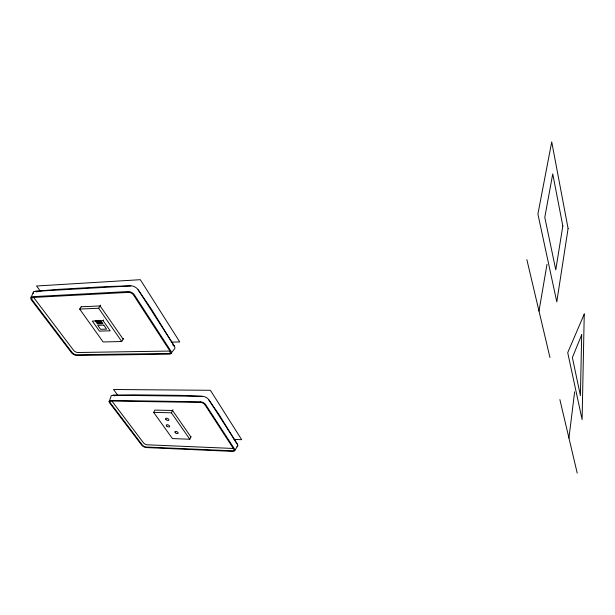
<?xml version="1.0" encoding="UTF-8"?>
<svg xmlns="http://www.w3.org/2000/svg" width="615" height="615" viewBox="0 0 615 615"><rect width="100%" height="100%" fill="white"/><g stroke="black" fill="none" stroke-linecap="round" stroke-linejoin="round"><path stroke-width="0.92" d="M568.929 437.995L574.641 391.786M538.994 311.075L546.996 264.304M109.124 401.695L110.923 396.767A4.866 2.391 27.1 0 1 113.075 395.26L132.863 394.822L181.487 395.384L202.297 396.321A5.089 2.698 24.6 0 1 208.685 399.635L219.248 414.879L237.39 444.314A4.812 2.437 22.9 0 1 236.944 446.751M31.104 297.222L33.579 291.979M190.881 436.942L172.546 410.474L154.842 410.105L153.658 412.396L172.423 438.58L189.797 439.241L191.011 436.665M189.797 439.241L171.385 412.788L172.923 409.713M81.142 306.816L79.673 309.076L103.12 341.948L121.732 341.533L123.515 338.481M103.12 320.684L110.185 330.809L99.446 331.124L92.319 321.076L103.12 320.684L103.597 319.915M79.673 309.076L98.661 308.246L100.583 305.186M234.884 450.288L237.767 445.752M170.709 353.74L174.137 349.351A5.435 3.021 27 0 0 174.329 346.145L151.498 309.253L138.106 289.75A5.835 3.367 30 0 0 130.811 285.867L108.471 286.475L56.38 289.488L35.224 291.341A5.589 2.921 31.9 0 0 33.148 293.478M130.811 285.867L35.224 291.341L37.038 291.956M81.149 306.793L100.114 305.932L123.138 339.157M171.185 342.125L179.765 341.948L140.328 279.694L36.546 286.006L40.521 291.356M169.778 351.057L77.944 352.503A3.49 1.768 29.3 0 1 73.531 350.235L34.017 297.937M202.297 396.321L113.075 395.26L114.867 395.852M153.658 412.396L171.385 412.788M234.054 439.402L241.68 439.687L210.392 390.294L113.514 389.503L118.072 395.63M233.162 448.458L147.408 444.806A3.075 1.453 25.3 0 1 143.487 442.831L111.769 400.842M172.815 345.015L174.329 346.145L138.106 289.75M95.663 320.938L97.823 324.013L95.202 320.953M98.231 320.846L100.845 323.913L98.692 320.83M97.677 320.861L99.838 323.944L97.216 320.884M96.67 320.899L98.831 323.982L96.209 320.915M100.714 320.753L102.866 323.844L100.253 320.769M99.699 320.792L101.852 323.874L99.238 320.807M98.661 308.246L121.732 341.533M208.685 399.635L237.39 444.314M526.863 259.63L549.948 357.507M559.881 399.619L577.216 473.104M581.682 334.783L580.406 395.576L572.373 357.53L581.682 334.783M584.25 314.019L582.105 419.553L567.714 352.664L584.25 314.019M568.091 228.488L556.79 301.857L537.902 214.058L551.724 141.896L568.091 228.488M562.825 225.974L555.776 269.87L544.79 217.349L552.739 173.891L562.825 225.974M128.143 291.541L32.51 296.684A4.766 2.468 31.7 0 0 31.526 300.143L71.386 352.595A4.436 2.237 29.2 0 0 76.944 355.455L169.094 354.179A4.636 2.552 27 0 0 170.862 351.027L134.37 294.846A4.974 2.852 29.9 0 0 128.143 291.541M128.566 292.379L33.202 297.452A3.752 1.945 31.7 0 0 32.418 300.205L72.109 352.495A3.498 1.76 29.2 0 0 76.529 354.77L168.502 353.448A3.652 2.014 27 0 0 169.909 350.942L133.517 295A3.913 2.245 29.8 0 0 128.566 292.379M103.804 325.135L97.762 325.335L100.56 329.309L106.587 329.125L103.804 325.135M200.221 401.787L110.954 400.434A4.151 2.022 27 0 0 109.678 402.994L141.665 445.091A3.921 1.837 25.3 0 0 146.601 447.574L232.639 451.387A4.105 2.053 22.9 0 0 234.553 449.073L205.671 404.609A4.343 2.276 24.6 0 0 200.221 401.787M200.528 402.441L111.523 401.049A3.267 1.591 27 0 0 110.5 403.086L142.357 445.052A3.083 1.445 25.3 0 0 146.278 447.028L232.155 450.803A3.229 1.614 22.9 0 0 233.669 448.958L204.864 404.678A3.413 1.791 24.6 0 0 200.528 402.441M165.988 419.576A1.83 0.915 25.3 0 0 168.856 420.16A1.83 0.915 25.3 0 0 166.85 418.238A1.83 0.915 25.3 0 0 165.988 419.576M166.742 426.08A1.807 0.892 25.1 0 0 169.579 426.656A1.807 0.892 25.1 0 0 167.595 424.773A1.807 0.892 25.1 0 0 166.742 426.08M175.29 432.714A1.799 0.884 24.7 0 0 178.119 433.298A1.799 0.884 24.7 0 0 176.159 431.438A1.799 0.884 24.7 0 0 175.29 432.714"/></g></svg>
